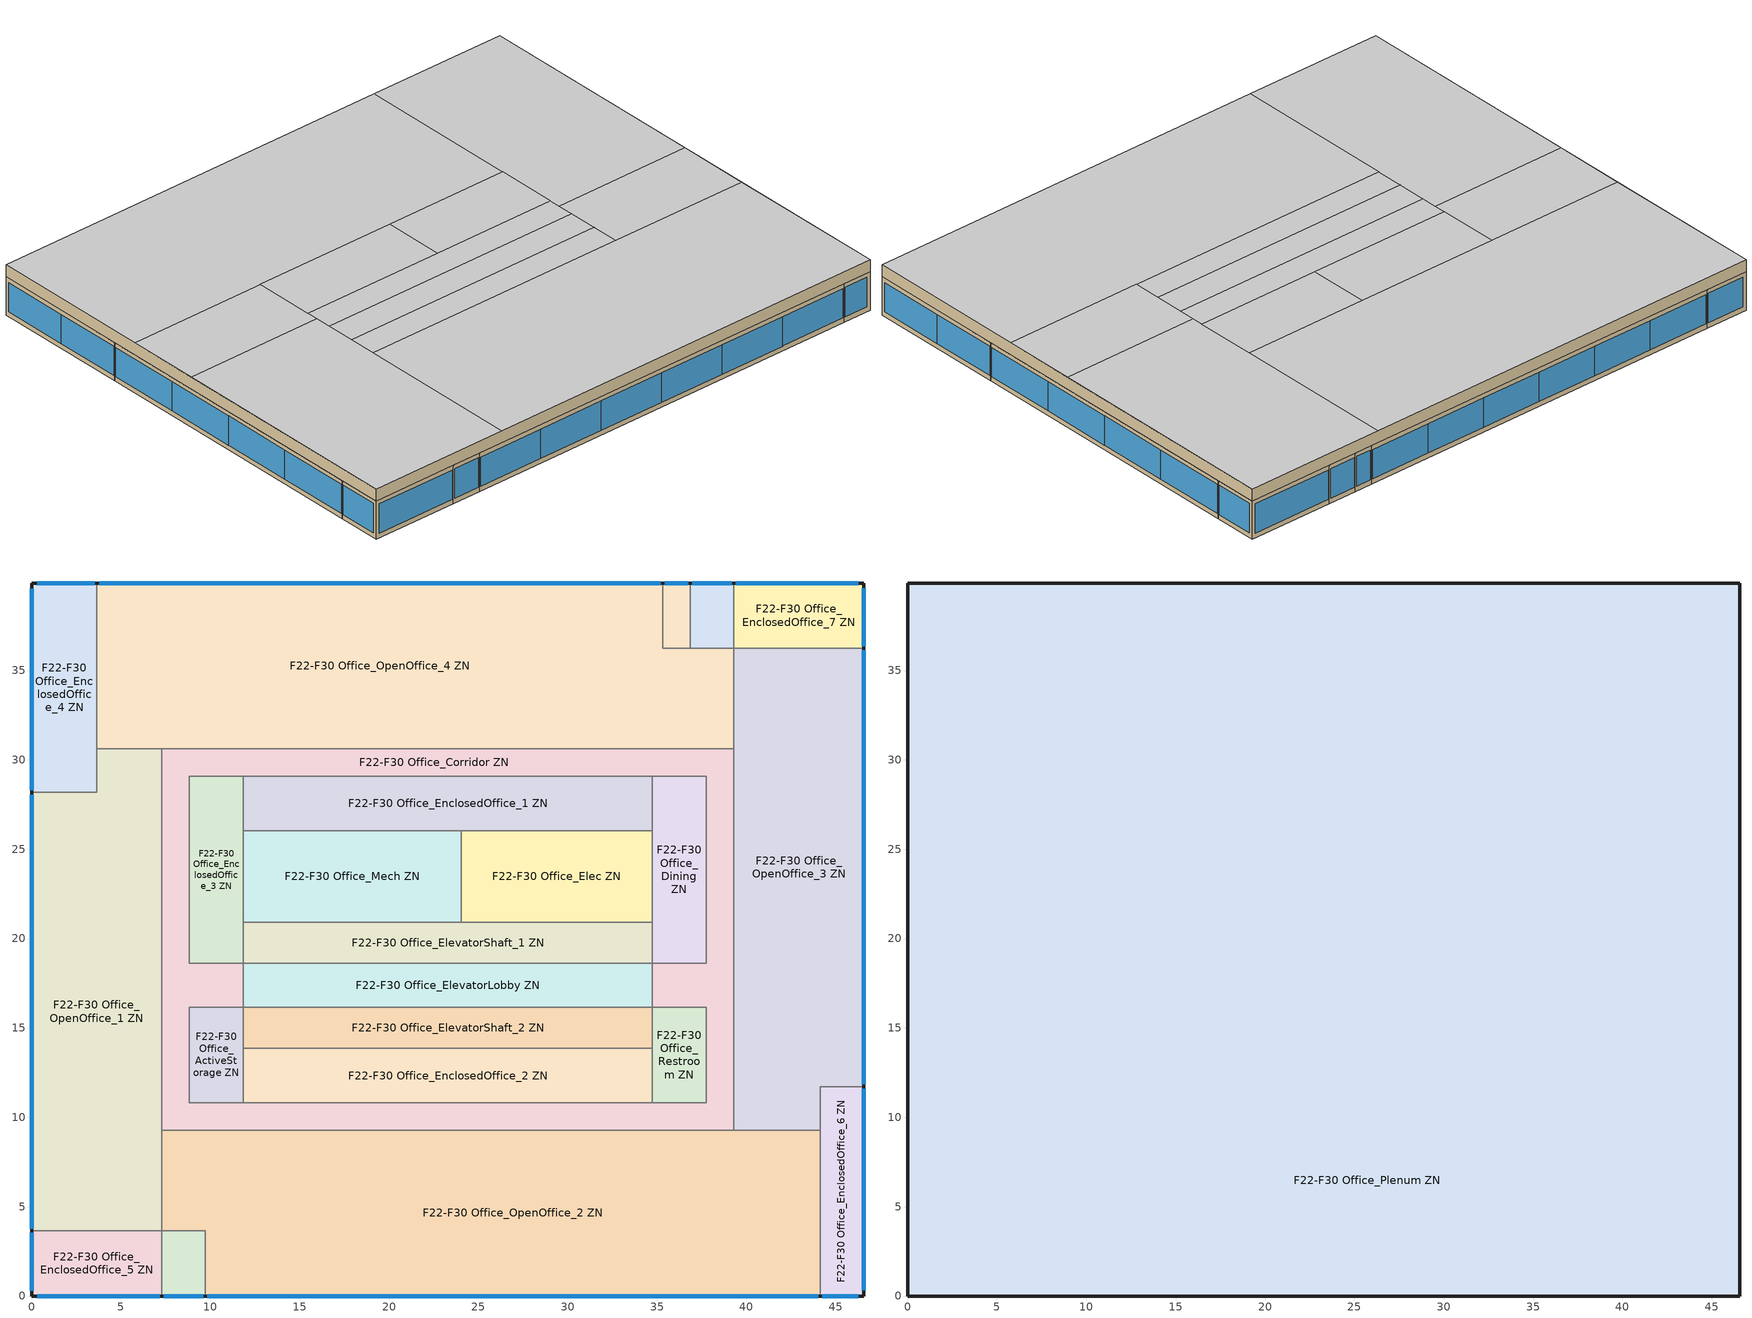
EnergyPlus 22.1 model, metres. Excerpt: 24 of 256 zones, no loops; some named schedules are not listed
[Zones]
F22-F30 Office_ActiveStorage ZN
 floor adiabatic (Adiabatic floor construction): 11.86,16.17 11.86,10.81 8.81,10.81 8.81,16.17 z107.17
 wall to F22-F30 Office_EnclosedOffice_2 ZN (Typical Interior Wall): 11.86,10.81 11.86,13.85 z107.17:110.37
 wall to F22-F30 Office_ElevatorShaft_2 ZN (Typical Interior Wall): 11.86,13.85 11.86,16.17 z107.17:110.37
 wall to F22-F30 Office_Corridor ZN (Typical Interior Wall): 11.86,16.17 8.81,16.17 8.81,10.81 11.86,10.81 z107.17:110.37
F22-F30 Office_Classroom ZN
 floor adiabatic (Adiabatic floor construction): 36.85,39.9 36.85,36.24 35.33,36.24 35.33,39.9 z107.17
 wall outside (Typical Insulated Steel Framed Exterior Wall R-20.41): 36.85,39.9 35.33,39.9 z107.17:110.37
 wall to F22-F30 Office_ConfRoom_2 ZN (Typical Interior Wall): 36.85,36.24 36.85,39.9 z107.17:110.37
 wall to F22-F30 Office_OpenOffice_4 ZN (Typical Interior Wall): 35.33,39.9 35.33,36.24 36.85,36.24 z107.17:110.37
 window (U 0.34 SHGC 0.38 Simple Glazing): 36.74,39.9 35.44,39.9 z107.57:110.07
F22-F30 Office_ConfRoom_1 ZN
 floor adiabatic (Adiabatic floor construction): 9.72,3.66 9.72,0 7.28,0 7.28,3.66 z107.17
 wall outside (Typical Insulated Steel Framed Exterior Wall R-20.41): 7.28,0 9.72,0 z107.17:110.37
 wall to F22-F30 Office_OpenOffice_2 ZN (Typical Interior Wall): 9.72,0 9.72,3.66 7.28,3.66 z107.17:110.37
 wall to F22-F30 Office_EnclosedOffice_5 ZN (Typical Interior Wall): 7.28,3.66 7.28,0 z107.17:110.37
 window (U 0.34 SHGC 0.38 Simple Glazing): 7.4,0 9.61,0 z107.57:110.04
F22-F30 Office_ConfRoom_2 ZN
 floor adiabatic (Adiabatic floor construction): 39.29,39.9 39.29,36.24 36.85,36.24 36.85,39.9 z107.17
 wall outside (Typical Insulated Steel Framed Exterior Wall R-20.41): 39.29,39.9 36.85,39.9 z107.17:110.37
 wall to F22-F30 Office_EnclosedOffice_7 ZN (Typical Interior Wall): 39.29,36.24 39.29,39.9 z107.17:110.37
 wall to F22-F30 Office_OpenOffice_4 ZN (Typical Interior Wall): 36.85,36.24 39.29,36.24 z107.17:110.37
 window (U 0.34 SHGC 0.38 Simple Glazing): 39.17,39.9 36.97,39.9 z107.57:110.04
F22-F30 Office_Corridor ZN
 floor adiabatic (Adiabatic floor construction): 8.81,29.09 8.81,19.95 7.28,19.95 7.28,29.09 z107.17; 37.76,18.61 37.76,16.17 34.72,16.17 34.72,18.61 z107.17; 39.29,30.62 39.29,19.95 37.76,19.95 37.76,30.62 z107.17; 11.86,18.61 11.86,16.17 8.81,16.17 8.81,18.61 z107.17; 39.29,10.81 39.29,9.28 8.81,9.28 8.81,10.81 z107.17; 39.29,19.95 39.29,10.81 37.76,10.81 37.76,19.95 z107.17; 37.76,30.62 37.76,29.09 7.28,29.09 7.28,30.62 z107.17; 8.81,19.95 8.81,9.28 7.28,9.28 7.28,19.95 z107.17
 wall to F22-F30 Office_Restroom ZN (Typical Interior Wall): 34.72,16.17 37.76,16.17 37.76,10.81 34.72,10.81 z107.17:110.37
 wall to F22-F30 Office_EnclosedOffice_2 ZN (Typical Interior Wall): 34.72,10.81 11.86,10.81 z107.17:110.37
 wall to F22-F30 Office_ElevatorLobby ZN (Typical Interior Wall): 11.86,16.17 11.86,18.61 / 34.72,18.61 34.72,16.17 z107.17:110.37
 wall to F22-F30 Office_EnclosedOffice_3 ZN (Typical Interior Wall): 11.86,18.61 8.81,18.61 8.81,29.09 11.86,29.09 z107.17:110.37
 wall to F22-F30 Office_Dining ZN (Typical Interior Wall): 34.72,29.09 37.76,29.09 37.76,18.61 34.72,18.61 z107.17:110.37
 wall to F22-F30 Office_EnclosedOffice_1 ZN (Typical Interior Wall): 11.86,29.09 34.72,29.09 z107.17:110.37
 wall to F22-F30 Office_OpenOffice_3 ZN (Typical Interior Wall): 39.29,9.28 39.29,30.62 z107.17:110.37
 wall to F22-F30 Office_OpenOffice_4 ZN (Typical Interior Wall): 39.29,30.62 7.28,30.62 z107.17:110.37
 wall to F22-F30 Office_OpenOffice_1 ZN (Typical Interior Wall): 7.28,30.62 7.28,9.28 z107.17:110.37
 wall to F22-F30 Office_OpenOffice_2 ZN (Typical Interior Wall): 7.28,9.28 39.29,9.28 z107.17:110.37
F22-F30 Office_Dining ZN
 floor adiabatic (Adiabatic floor construction): 37.76,29.09 37.76,18.61 34.72,18.61 34.72,29.09 z107.17
 wall to F22-F30 Office_EnclosedOffice_1 ZN (Typical Interior Wall): 34.72,29.09 34.72,26.05 z107.17:110.37
 wall to F22-F30 Office_Elec ZN (Typical Interior Wall): 34.72,26.05 34.72,20.92 z107.17:110.37
 wall to F22-F30 Office_ElevatorShaft_1 ZN (Typical Interior Wall): 34.72,20.92 34.72,18.61 z107.17:110.37
F22-F30 Office_Elec ZN
 floor adiabatic (Adiabatic floor construction): 34.72,26.05 34.72,20.92 24.05,20.92 24.05,26.05 z107.17
 wall to F22-F30 Office_EnclosedOffice_1 ZN (Typical Interior Wall): 34.72,26.05 24.05,26.05 z107.17:110.37
 wall to F22-F30 Office_Mech ZN (Typical Interior Wall): 24.05,26.05 24.05,20.92 z107.17:110.37
 wall to F22-F30 Office_ElevatorShaft_1 ZN (Typical Interior Wall): 24.05,20.92 34.72,20.92 z107.17:110.37
F22-F30 Office_ElevatorLobby ZN
 floor adiabatic (Adiabatic floor construction): 34.72,18.61 34.72,16.17 11.86,16.17 11.86,18.61 z107.17
 wall to F22-F30 Office_ElevatorShaft_1 ZN (Typical Interior Wall): 34.72,18.61 11.86,18.61 z107.17:110.37
 wall to F22-F30 Office_ElevatorShaft_2 ZN (Typical Interior Wall): 11.86,16.17 34.72,16.17 z107.17:110.37
F22-F30 Office_ElevatorShaft_1 ZN
 floor adiabatic (Adiabatic floor construction): 34.72,20.92 34.72,18.61 11.86,18.61 11.86,20.92 z107.17
 wall to F22-F30 Office_Mech ZN (Typical Interior Wall): 24.05,20.92 11.86,20.92 z107.17:110.37
 wall to F22-F30 Office_EnclosedOffice_3 ZN (Typical Interior Wall): 11.86,20.92 11.86,18.61 z107.17:110.37
F22-F30 Office_ElevatorShaft_2 ZN
 floor adiabatic (Adiabatic floor construction): 34.72,16.17 34.72,13.85 11.86,13.85 11.86,16.17 z107.17
 wall to F22-F30 Office_Restroom ZN (Typical Interior Wall): 34.72,13.85 34.72,16.17 z107.17:110.37
 wall to F22-F30 Office_EnclosedOffice_2 ZN (Typical Interior Wall): 11.86,13.85 34.72,13.85 z107.17:110.37
F22-F30 Office_EnclosedOffice_1 ZN
 floor adiabatic (Adiabatic floor construction): 34.72,29.09 34.72,26.05 11.86,26.05 11.86,29.09 z107.17
 wall to F22-F30 Office_EnclosedOffice_3 ZN (Typical Interior Wall): 11.86,29.09 11.86,26.05 z107.17:110.37
 wall to F22-F30 Office_Mech ZN (Typical Interior Wall): 11.86,26.05 24.05,26.05 z107.17:110.37
F22-F30 Office_EnclosedOffice_2 ZN
 floor adiabatic (Adiabatic floor construction): 34.72,13.85 34.72,10.81 11.86,10.81 11.86,13.85 z107.17
 wall to F22-F30 Office_Restroom ZN (Typical Interior Wall): 34.72,10.81 34.72,13.85 z107.17:110.37
F22-F30 Office_EnclosedOffice_3 ZN
 floor adiabatic (Adiabatic floor construction): 11.86,29.09 11.86,18.61 8.81,18.61 8.81,29.09 z107.17
 wall to F22-F30 Office_Mech ZN (Typical Interior Wall): 11.86,20.92 11.86,26.05 z107.17:110.37
F22-F30 Office_EnclosedOffice_4 ZN
 floor adiabatic (Adiabatic floor construction): 3.66,39.9 3.66,28.18 0,28.18 0,39.9 z107.17
 wall outside (Typical Insulated Steel Framed Exterior Wall R-20.41): 3.66,39.9 0,39.9 0,28.18 z107.17:110.37
 wall to F22-F30 Office_OpenOffice_1 ZN (Typical Interior Wall): 0,28.18 3.66,28.18 3.66,30.62 z107.17:110.37
 wall to F22-F30 Office_OpenOffice_4 ZN (Typical Interior Wall): 3.66,30.62 3.66,39.9 z107.17:110.37
 window (U 0.34 SHGC 0.38 Simple Glazing): 3.54,39.9 0.31,39.9 z107.57:110.03
 window (Office_EnclosedOffice_4_Wall_5_0_0_0_0_1_Win 3 Wind Cons U-0.34 SHGC 0.33): 0,33.94 0,28.3 z107.57:110.02
 window (Office_EnclosedOffice_4_Wall_5_0_0_1_0_0_Win 3 Wind Cons U-0.34 SHGC 0.33): 0,39.59 0,33.94 z107.57:110.02
F22-F30 Office_EnclosedOffice_5 ZN
 floor adiabatic (Adiabatic floor construction): 7.28,3.66 7.28,0 0,0 0,3.66 z107.17
 wall outside (Typical Insulated Steel Framed Exterior Wall R-20.41): 0,3.66 0,0 7.28,0 z107.17:110.37
 wall to F22-F30 Office_OpenOffice_1 ZN (Typical Interior Wall): 7.28,3.66 0,3.66 z107.17:110.37
 window (Office_EnclosedOffice_5_Wall_4_0_0_0_0_0_Win 3 Wind Cons U-0.34 SHGC 0.33): 0,3.54 0,0.31 z107.57:110.03
 window (U 0.34 SHGC 0.38 Simple Glazing): 0.31,0 7.17,0 z107.57:110.02
F22-F30 Office_EnclosedOffice_6 ZN
 floor adiabatic (Adiabatic floor construction): 46.57,11.72 46.57,0 44.13,0 44.13,11.72 z107.17
 wall outside (Typical Insulated Steel Framed Exterior Wall R-20.41): 44.13,0 46.57,0 46.57,11.72 z107.17:110.37
 wall to F22-F30 Office_OpenOffice_3 ZN (Typical Interior Wall): 46.57,11.72 44.13,11.72 44.13,9.28 z107.17:110.37
 wall to F22-F30 Office_OpenOffice_2 ZN (Typical Interior Wall): 44.13,9.28 44.13,0 z107.17:110.37
 window (Office_EnclosedOffice_6_Wall_2_0_0_0_0_1_Win 3 Wind Cons U-0.34 SHGC 0.33): 46.57,5.96 46.57,11.6 z107.57:110.02
 window (Office_EnclosedOffice_6_Wall_2_0_0_1_0_0_Win 3 Wind Cons U-0.34 SHGC 0.33): 46.57,0.31 46.57,5.95 z107.57:110.02
 window (U 0.34 SHGC 0.38 Simple Glazing): 44.25,0 46.27,0 z107.57:110.05
F22-F30 Office_EnclosedOffice_7 ZN
 floor adiabatic (Adiabatic floor construction): 46.57,39.9 46.57,36.24 39.29,36.24 39.29,39.9 z107.17
 wall outside (Typical Insulated Steel Framed Exterior Wall R-20.41): 46.57,36.24 46.57,39.9 39.29,39.9 z107.17:110.37
 wall to F22-F30 Office_OpenOffice_3 ZN (Typical Interior Wall): 39.29,36.24 46.57,36.24 z107.17:110.37
 window (Office_EnclosedOffice_7_Wall_2_0_0_0_0_0_Win 3 Wind Cons U-0.34 SHGC 0.33): 46.57,36.36 46.57,39.59 z107.57:110.03
 window (U 0.34 SHGC 0.38 Simple Glazing): 46.27,39.9 39.4,39.9 z107.57:110.02
F22-F30 Office_Mech ZN
 floor adiabatic (Adiabatic floor construction): 24.05,26.05 24.05,20.92 11.86,20.92 11.86,26.05 z107.17
F22-F30 Office_OpenOffice_1 ZN
 floor adiabatic (Adiabatic floor construction): 7.28,30.62 7.28,28.18 3.66,28.18 3.66,30.62 z107.17; 7.28,28.18 7.28,3.66 0,3.66 0,28.18 z107.17
 wall outside (Typical Insulated Steel Framed Exterior Wall R-20.41): 0,28.18 0,3.66 z107.17:110.37
 wall to F22-F30 Office_OpenOffice_4 ZN (Typical Interior Wall): 7.28,30.62 3.66,30.62 z107.17:110.37
 wall to F22-F30 Office_OpenOffice_2 ZN (Typical Interior Wall): 7.28,3.66 7.28,9.28 z107.17:110.37
 window (Office_OpenOffice_1_Wall_6_0_0_0_0_3_Win 3 Wind Cons U-0.34 SHGC 0.33): 0,9.84 0,3.77 z107.57:110.01
 window (Office_OpenOffice_1_Wall_6_0_0_1_0_2_Win 3 Wind Cons U-0.34 SHGC 0.33): 0,15.92 0,9.85 z107.57:110.01
 window (Office_OpenOffice_1_Wall_6_0_0_2_0_1_Win 3 Wind Cons U-0.34 SHGC 0.33): 0,21.99 0,15.92 z107.57:110.01
 window (Office_OpenOffice_1_Wall_6_0_0_3_0_0_Win 3 Wind Cons U-0.34 SHGC 0.33): 0,28.06 0,21.99 z107.57:110.01
F22-F30 Office_OpenOffice_2 ZN
 floor adiabatic (Adiabatic floor construction): 44.13,9.28 44.13,0 9.72,0 9.72,9.28 z107.17; 9.72,9.28 9.72,3.66 7.28,3.66 7.28,9.28 z107.17
 wall outside (Typical Insulated Steel Framed Exterior Wall R-20.41): 9.72,0 44.13,0 z107.17:110.37
 wall to F22-F30 Office_OpenOffice_3 ZN (Typical Interior Wall): 44.13,9.28 39.29,9.28 z107.17:110.37
 window (U 0.34 SHGC 0.38 Simple Glazing): 38.33,0 44.02,0 / 32.63,0 38.32,0 / 15.54,0 21.23,0 / 21.23,0 26.93,0 / 26.93,0 32.62,0 / 9.84,0 15.53,0 z107.57:110.01
F22-F30 Office_OpenOffice_3 ZN
 floor adiabatic (Adiabatic floor construction): 46.57,36.24 46.57,11.72 39.29,11.72 39.29,36.24 z107.17; 44.13,11.72 44.13,9.28 39.29,9.28 39.29,11.72 z107.17
 wall outside (Typical Insulated Steel Framed Exterior Wall R-20.41): 46.57,11.72 46.57,36.24 z107.17:110.37
 wall to F22-F30 Office_OpenOffice_4 ZN (Typical Interior Wall): 39.29,36.24 39.29,30.62 z107.17:110.37
 window (Office_OpenOffice_3_Wall_2_0_0_0_0_3_Win 3 Wind Cons U-0.34 SHGC 0.33): 46.57,30.05 46.57,36.12 z107.57:110.01
 window (Office_OpenOffice_3_Wall_2_0_0_1_0_2_Win 3 Wind Cons U-0.34 SHGC 0.33): 46.57,23.98 46.57,30.05 z107.57:110.01
 window (Office_OpenOffice_3_Wall_2_0_0_2_0_1_Win 3 Wind Cons U-0.34 SHGC 0.33): 46.57,17.91 46.57,23.98 z107.57:110.01
 window (Office_OpenOffice_3_Wall_2_0_0_3_0_0_Win 3 Wind Cons U-0.34 SHGC 0.33): 46.57,11.84 46.57,17.91 z107.57:110.01
F22-F30 Office_OpenOffice_4 ZN
 floor adiabatic (Adiabatic floor construction): 35.33,39.9 35.33,30.62 3.66,30.62 3.66,39.9 z107.17; 39.29,36.24 39.29,30.62 35.33,30.62 35.33,36.24 z107.17
 wall outside (Typical Insulated Steel Framed Exterior Wall R-20.41): 35.33,39.9 3.66,39.9 z107.17:110.37
 window (U 0.34 SHGC 0.38 Simple Glazing): 35.21,39.9 29.97,39.9 / 29.97,39.9 24.73,39.9 / 24.73,39.9 19.49,39.9 / 19.49,39.9 14.25,39.9 / 14.25,39.9 9.01,39.9 / 9.01,39.9 3.77,39.9 z107.57:110.01
F22-F30 Office_Restroom ZN
 floor adiabatic (Adiabatic floor construction): 37.76,16.17 37.76,10.81 34.72,10.81 34.72,16.17 z107.17
F22-F30 Office_Plenum ZN
 floor to F22-F30 Office_Classroom ZN (Typical Interior Floor): 36.85,39.9 36.85,36.24 35.33,36.24 35.33,39.9 z110.37
 floor to F22-F30 Office_Dining ZN (Typical Interior Floor): 37.76,29.09 37.76,18.61 34.72,18.61 34.72,29.09 z110.37
 floor to F22-F30 Office_Corridor ZN (Typical Interior Floor): 11.86,18.61 11.86,16.17 8.81,16.17 8.81,18.61 z110.37; 39.29,29.09 39.29,19.95 37.76,19.95 37.76,29.09 z110.37; 39.29,30.62 39.29,29.09 8.81,29.09 8.81,30.62 z110.37; 8.81,19.95 8.81,10.81 7.28,10.81 7.28,19.95 z110.37; 8.81,30.62 8.81,19.95 7.28,19.95 7.28,30.62 z110.37; 37.76,10.81 37.76,9.28 7.28,9.28 7.28,10.81 z110.37; 37.76,18.61 37.76,16.17 34.72,16.17 34.72,18.61 z110.37; 39.29,19.95 39.29,9.28 37.76,9.28 37.76,19.95 z110.37
 floor to F22-F30 Office_OpenOffice_3 ZN (Typical Interior Floor): 46.57,36.24 46.57,11.72 44.13,11.72 44.13,36.24 z110.37; 44.13,36.24 44.13,9.28 39.29,9.28 39.29,36.24 z110.37
 floor to F22-F30 Office_EnclosedOffice_5 ZN (Typical Interior Floor): 7.28,3.66 7.28,0 0,0 0,3.66 z110.37
 floor to F22-F30 Office_EnclosedOffice_4 ZN (Typical Interior Floor): 3.66,39.9 3.66,28.18 0,28.18 0,39.9 z110.37
 floor to F22-F30 Office_Mech ZN (Typical Interior Floor): 24.05,26.05 24.05,20.92 11.86,20.92 11.86,26.05 z110.37
 floor to F22-F30 Office_Elec ZN (Typical Interior Floor): 34.72,26.05 34.72,20.92 24.05,20.92 24.05,26.05 z110.37
 floor to F22-F30 Office_ActiveStorage ZN (Typical Interior Floor): 11.86,16.17 11.86,10.81 8.81,10.81 8.81,16.17 z110.37
 floor to F22-F30 Office_EnclosedOffice_2 ZN (Typical Interior Floor): 34.72,13.85 34.72,10.81 11.86,10.81 11.86,13.85 z110.37
 floor to F22-F30 Office_Restroom ZN (Typical Interior Floor): 37.76,16.17 37.76,10.81 34.72,10.81 34.72,16.17 z110.37
 floor to F22-F30 Office_ConfRoom_2 ZN (Typical Interior Floor): 39.29,39.9 39.29,36.24 36.85,36.24 36.85,39.9 z110.37
 floor to F22-F30 Office_EnclosedOffice_1 ZN (Typical Interior Floor): 34.72,29.09 34.72,26.05 11.86,26.05 11.86,29.09 z110.37
 floor to F22-F30 Office_ElevatorLobby ZN (Typical Interior Floor): 34.72,18.61 34.72,16.17 11.86,16.17 11.86,18.61 z110.37
 floor to F22-F30 Office_ElevatorShaft_2 ZN (Typical Interior Floor): 34.72,16.17 34.72,13.85 11.86,13.85 11.86,16.17 z110.37
 floor to F22-F30 Office_EnclosedOffice_7 ZN (Typical Interior Floor): 46.57,39.9 46.57,36.24 39.29,36.24 39.29,39.9 z110.37
 floor to F22-F30 Office_OpenOffice_4 ZN (Typical Interior Floor): 35.33,39.9 35.33,36.24 3.66,36.24 3.66,39.9 z110.37; 39.29,36.24 39.29,30.62 3.66,30.62 3.66,36.24 z110.37
 floor to F22-F30 Office_ConfRoom_1 ZN (Typical Interior Floor): 9.72,3.66 9.72,0 7.28,0 7.28,3.66 z110.37
 floor to F22-F30 Office_OpenOffice_2 ZN (Typical Interior Floor): 44.13,3.66 44.13,0 9.72,0 9.72,3.66 z110.37; 44.13,9.28 44.13,3.66 7.28,3.66 7.28,9.28 z110.37
 floor to F22-F30 Office_EnclosedOffice_6 ZN (Typical Interior Floor): 46.57,11.72 46.57,0 44.13,0 44.13,11.72 z110.37
 floor to F22-F30 Office_OpenOffice_1 ZN (Typical Interior Floor): 3.66,28.18 3.66,3.66 0,3.66 0,28.18 z110.37; 7.28,30.62 7.28,3.66 3.66,3.66 3.66,30.62 z110.37
 floor to F22-F30 Office_EnclosedOffice_3 ZN (Typical Interior Floor): 11.86,29.09 11.86,18.61 8.81,18.61 8.81,29.09 z110.37
 floor to F22-F30 Office_ElevatorShaft_1 ZN (Typical Interior Floor): 34.72,20.92 34.72,18.61 11.86,18.61 11.86,20.92 z110.37
 wall outside (Typical Insulated Steel Framed Exterior Wall R-20.41): 46.57,0 46.57,39.9 0,39.9 0,0 46.57,0 z110.37:111.37
 ceiling adiabatic (Adiabatic floor construction): 24.05,20.92 24.05,26.05 11.86,26.05 11.86,20.92 z111.37; 34.72,20.92 34.72,26.05 24.05,26.05 24.05,20.92 z111.37; 46.57,13.85 46.57,19.95 34.72,19.95 34.72,13.85 z111.37; 46.57,19.95 46.57,39.9 34.72,39.9 34.72,19.95 z111.37; 46.57,0 46.57,13.85 11.86,13.85 11.86,0 z111.37; 34.72,26.05 34.72,39.9 0,39.9 0,26.05 z111.37; 11.86,0 11.86,19.95 0,19.95 0,0 z111.37; 11.86,19.95 11.86,26.05 0,26.05 0,19.95 z111.37; 34.72,13.85 34.72,16.17 11.86,16.17 11.86,13.85 z111.37; 34.72,16.17 34.72,18.61 11.86,18.61 11.86,16.17 z111.37; 34.72,18.61 34.72,20.92 11.86,20.92 11.86,18.61 z111.37
[Building]
-SuperTallBuilding-ASHRAE 169-2013-6A created: 2026-04-17 12:02:49 -0400: North Axis {deg}=0; Terrain=Suburbs; Loads Convergence Tolerance Value {W}=0.04; Temperature Convergence Tolerance Value {deltaC}=0.4; Solar Distribution=FullExterior; Maximum Number of Warmup Days=25; Minimum Number of Warmup Days=6
[Site:Location]
Rochester International Arpt_MN_USA: Latitude {deg}=43.9; Longitude {deg}=-92.5; Time Zone {hr}=-6; Elevation {m}=398
[Site:GroundTemperature:Deep]
5.5, 1.7, -0.6, -1.3, 0.1, 3.2, 7.1, 10.9, 13.4, 14, 12.6, 9.5
[Site:GroundTemperature:FCfactorMethod]
January Ground Temperature {C}=7.4; February Ground Temperature {C}=-0; March Ground Temperature {C}=-7.6; April Ground Temperature {C}=-12.6; May Ground Temperature {C}=-7.7; June Ground Temperature {C}=0.3; July Ground Temperature {C}=7; August Ground Temperature {C}=14.2; September Ground Temperature {C}=19.2; October Ground Temperature {C}=20.9; November Ground Temperature {C}=20; December Ground Temperature {C}=15.4
[Site:GroundTemperature:Shallow]
-2.2, -7.4, -8.8, -7.6, -0.6, 7.3, 14.6, 20, 21.5, 19, 13, 5.4
[Site:WaterMainsTemperature]
Calculation Method=Correlation; Annual Average Outdoor Air Temperature {C}=6.375; Maximum Difference In Monthly Average Outdoor Air Temperatures {deltaC}=33.5
[SizingPeriod:DesignDay] Day of Month=21; Dry-Bulb Temperature Range Modifier Type=DefaultMultipliers; Humidity Condition Type=Wetbulb; Barometric Pressure {Pa}=96634; Rain Indicator=No; Snow Indicator=No; Daylight Saving Time Indicator=No; Begin Environment Reset Mode=FullResetAtBeginEnvironment
Name | Month | Day Type | Maximum Dry-Bulb Temperature {C} | Daily Dry-Bulb Temperature Range {deltaC} | Wetbulb or DewPoint at Maximum Dry-Bulb {C} | Wind Speed {m/s} | Wind Direction {deg} | Solar Model Indicator | ASHRAE Clear Sky Optical Depth for Beam Irradiance (taub) | ASHRAE Clear Sky Optical Depth for Diffuse Irradiance (taud) | Sky Clearness
Rochester International Arpt Ann Clg .4% Condns DB=>MWB | 7 | SummerDesignDay | 31.2 | 10.6 | 23.1 | 6.7 | 200 | ASHRAETau | 0.404 | 2.226
Rochester International Arpt Ann Clg .4% Condns WB=>MDB | 7 | SummerDesignDay | 29.2 | 10.6 | 24.9 | 6.7 | 200 | ASHRAETau | 0.404 | 2.226
Rochester International Arpt Ann Htg 99.6% Condns DB | 1 | WinterDesignDay | -26.2 | 0 | -26.2 | 5.7 | 310 | ASHRAEClearSky |  |  | 0
[Material] Thermal Absorptance=0.9; Solar Absorptance=0.7
Name | Roughness | Thickness {m} | Conductivity {W/m-K} | Density {kg/m3} | Specific Heat {J/kg-K} | Visible Absorptance
100mm Normalweight concrete floor | MediumSmooth | 0.1016 | 2.31 | 2322 | 832 | 0.7
25mm Stucco | Smooth | 0.0254 | 0.72 | 1856 | 840 | 0.7
5/8 in. Gypsum Board | MediumSmooth | 0.0159 | 0.16 | 800 | 1090 | 0.7
G01 13mm gypsum board | Smooth | 0.0127 | 0.16 | 800 | 1090 | 0.5
Std Wood 6inch | MediumSmooth | 0.15 | 0.12 | 540 | 1210 | 0.7
[Material:NoMass] Thermal Absorptance=0.9; Solar Absorptance=0.7
Name | Roughness | Thermal Resistance {m2-K/W} | Visible Absorptance
CP02 CARPET PAD | VeryRough | 0.21648 | 0.8
Nonres_Floor_Insulation | MediumSmooth | 2.88292 | 0.7
Typical Insulation R-18.23 | Smooth | 3.21036 | 0.7
[WindowMaterial:SimpleGlazingSystem] U-Factor {W/m2-K}=1.93061; Visible Transmittance=0.81
Name | Solar Heat Gain Coefficient
Office_EnclosedOffice_4_Wall_5_0_0_0_0_1_Win 3 Wind SG Mat U-0.34 SHGC 0.33; Office_EnclosedOffice_4_Wall_5_0_0_1_0_0_Win 3 Wind SG Mat U-0.34 SHGC 0.33; Office_EnclosedOffice_5_Wall_4_0_0_0_0_0_Win 3 Wind SG Mat U-0.34 SHGC 0.33; Office_EnclosedOffice_6_Wall_2_0_0_0_0_1_Win 3 Wind SG Mat U-0.34 SHGC 0.33; Office_EnclosedOffice_6_Wall_2_0_0_1_0_0_Win 3 Wind SG Mat U-0.34 SHGC 0.33; Office_EnclosedOffice_7_Wall_2_0_0_0_0_0_Win 3 Wind SG Mat U-0.34 SHGC 0.33; Office_OpenOffice_1_Wall_6_0_0_0_0_3_Win 3 Wind SG Mat U-0.34 SHGC 0.33; Office_OpenOffice_1_Wall_6_0_0_1_0_2_Win 3 Wind SG Mat U-0.34 SHGC 0.33; Office_OpenOffice_1_Wall_6_0_0_2_0_1_Win 3 Wind SG Mat U-0.34 SHGC 0.33; Office_OpenOffice_1_Wall_6_0_0_3_0_0_Win 3 Wind SG Mat U-0.34 SHGC 0.33; Office_OpenOffice_3_Wall_2_0_0_0_0_3_Win 3 Wind SG Mat U-0.34 SHGC 0.33; Office_OpenOffice_3_Wall_2_0_0_1_0_2_Win 3 Wind SG Mat U-0.34 SHGC 0.33; Office_OpenOffice_3_Wall_2_0_0_2_0_1_Win 3 Wind SG Mat U-0.34 SHGC 0.33; Office_OpenOffice_3_Wall_2_0_0_3_0_0_Win 3 Wind SG Mat U-0.34 SHGC 0.33 | 0.33
U 0.34 SHGC 0.38 Simple Glazing | 0.38
[Construction]
Adiabatic floor construction: CP02 CARPET PAD, 100mm Normalweight concrete floor, Nonres_Floor_Insulation
InteriorFurnishings: Std Wood 6inch
Office_EnclosedOffice_4_Wall_5_0_0_0_0_1_Win 3 Wind Cons U-0.34 SHGC 0.33: Office_EnclosedOffice_4_Wall_5_0_0_0_0_1_Win 3 Wind SG Mat U-0.34 SHGC 0.33
Office_EnclosedOffice_4_Wall_5_0_0_1_0_0_Win 3 Wind Cons U-0.34 SHGC 0.33: Office_EnclosedOffice_4_Wall_5_0_0_1_0_0_Win 3 Wind SG Mat U-0.34 SHGC 0.33
Office_EnclosedOffice_5_Wall_4_0_0_0_0_0_Win 3 Wind Cons U-0.34 SHGC 0.33: Office_EnclosedOffice_5_Wall_4_0_0_0_0_0_Win 3 Wind SG Mat U-0.34 SHGC 0.33
Office_EnclosedOffice_6_Wall_2_0_0_0_0_1_Win 3 Wind Cons U-0.34 SHGC 0.33: Office_EnclosedOffice_6_Wall_2_0_0_0_0_1_Win 3 Wind SG Mat U-0.34 SHGC 0.33
Office_EnclosedOffice_6_Wall_2_0_0_1_0_0_Win 3 Wind Cons U-0.34 SHGC 0.33: Office_EnclosedOffice_6_Wall_2_0_0_1_0_0_Win 3 Wind SG Mat U-0.34 SHGC 0.33
Office_EnclosedOffice_7_Wall_2_0_0_0_0_0_Win 3 Wind Cons U-0.34 SHGC 0.33: Office_EnclosedOffice_7_Wall_2_0_0_0_0_0_Win 3 Wind SG Mat U-0.34 SHGC 0.33
Office_OpenOffice_1_Wall_6_0_0_0_0_3_Win 3 Wind Cons U-0.34 SHGC 0.33: Office_OpenOffice_1_Wall_6_0_0_0_0_3_Win 3 Wind SG Mat U-0.34 SHGC 0.33
Office_OpenOffice_1_Wall_6_0_0_1_0_2_Win 3 Wind Cons U-0.34 SHGC 0.33: Office_OpenOffice_1_Wall_6_0_0_1_0_2_Win 3 Wind SG Mat U-0.34 SHGC 0.33
Office_OpenOffice_1_Wall_6_0_0_2_0_1_Win 3 Wind Cons U-0.34 SHGC 0.33: Office_OpenOffice_1_Wall_6_0_0_2_0_1_Win 3 Wind SG Mat U-0.34 SHGC 0.33
Office_OpenOffice_1_Wall_6_0_0_3_0_0_Win 3 Wind Cons U-0.34 SHGC 0.33: Office_OpenOffice_1_Wall_6_0_0_3_0_0_Win 3 Wind SG Mat U-0.34 SHGC 0.33
Office_OpenOffice_3_Wall_2_0_0_0_0_3_Win 3 Wind Cons U-0.34 SHGC 0.33: Office_OpenOffice_3_Wall_2_0_0_0_0_3_Win 3 Wind SG Mat U-0.34 SHGC 0.33
Office_OpenOffice_3_Wall_2_0_0_1_0_2_Win 3 Wind Cons U-0.34 SHGC 0.33: Office_OpenOffice_3_Wall_2_0_0_1_0_2_Win 3 Wind SG Mat U-0.34 SHGC 0.33
Office_OpenOffice_3_Wall_2_0_0_2_0_1_Win 3 Wind Cons U-0.34 SHGC 0.33: Office_OpenOffice_3_Wall_2_0_0_2_0_1_Win 3 Wind SG Mat U-0.34 SHGC 0.33
Office_OpenOffice_3_Wall_2_0_0_3_0_0_Win 3 Wind Cons U-0.34 SHGC 0.33: Office_OpenOffice_3_Wall_2_0_0_3_0_0_Win 3 Wind SG Mat U-0.34 SHGC 0.33
Typical Insulated Steel Framed Exterior Wall R-20.41: 25mm Stucco, 5/8 in. Gypsum Board, Typical Insulation R-18.23, 5/8 in. Gypsum Board
Typical Interior Floor: 100mm Normalweight concrete floor, CP02 CARPET PAD
Typical Interior Wall: G01 13mm gypsum board, G01 13mm gypsum board
U 0.34 SHGC 0.38 Simple Glazing: U 0.34 SHGC 0.38 Simple Glazing
[Zone] Multiplier=9
Name | Part of Total Floor Area
F22-F30 Office_ActiveStorage ZN; F22-F30 Office_Classroom ZN; F22-F30 Office_ConfRoom_1 ZN; F22-F30 Office_ConfRoom_2 ZN; F22-F30 Office_Corridor ZN; F22-F30 Office_Dining ZN; F22-F30 Office_Elec ZN; F22-F30 Office_ElevatorLobby ZN; F22-F30 Office_ElevatorShaft_1 ZN; F22-F30 Office_ElevatorShaft_2 ZN; F22-F30 Office_EnclosedOffice_1 ZN; F22-F30 Office_EnclosedOffice_2 ZN; F22-F30 Office_EnclosedOffice_3 ZN; F22-F30 Office_EnclosedOffice_4 ZN; F22-F30 Office_EnclosedOffice_5 ZN; F22-F30 Office_EnclosedOffice_6 ZN; F22-F30 Office_EnclosedOffice_7 ZN; F22-F30 Office_Mech ZN; F22-F30 Office_OpenOffice_1 ZN; F22-F30 Office_OpenOffice_2 ZN; F22-F30 Office_OpenOffice_3 ZN; F22-F30 Office_OpenOffice_4 ZN; F22-F30 Office_Restroom ZN | Yes
F22-F30 Office_Plenum ZN | No
[Space]
Name | Zone | Space Type
F22-F30 Office_ActiveStorage | F22-F30 Office_ActiveStorage ZN | Storage
F22-F30 Office_Classroom | F22-F30 Office_Classroom ZN | Classroom
F22-F30 Office_ConfRoom_1 | F22-F30 Office_ConfRoom_1 ZN | Conference
F22-F30 Office_ConfRoom_2 | F22-F30 Office_ConfRoom_2 ZN | Conference
F22-F30 Office_Corridor | F22-F30 Office_Corridor ZN | Corridor
F22-F30 Office_Dining | F22-F30 Office_Dining ZN | Dining
F22-F30 Office_Elec | F22-F30 Office_Elec ZN | Elec/MechRoom
F22-F30 Office_ElevatorLobby | F22-F30 Office_ElevatorLobby ZN | Elevator Lobby
F22-F30 Office_ElevatorShaft_1 | F22-F30 Office_ElevatorShaft_1 ZN | Elevator Shaft
F22-F30 Office_ElevatorShaft_2 | F22-F30 Office_ElevatorShaft_2 ZN | Elevator Shaft
F22-F30 Office_EnclosedOffice_1 | F22-F30 Office_EnclosedOffice_1 ZN | ClosedOffice
F22-F30 Office_EnclosedOffice_2 | F22-F30 Office_EnclosedOffice_2 ZN | ClosedOffice
F22-F30 Office_EnclosedOffice_3 | F22-F30 Office_EnclosedOffice_3 ZN | ClosedOffice
F22-F30 Office_EnclosedOffice_4 | F22-F30 Office_EnclosedOffice_4 ZN | ClosedOffice
F22-F30 Office_EnclosedOffice_5 | F22-F30 Office_EnclosedOffice_5 ZN | ClosedOffice
F22-F30 Office_EnclosedOffice_6 | F22-F30 Office_EnclosedOffice_6 ZN | ClosedOffice
F22-F30 Office_EnclosedOffice_7 | F22-F30 Office_EnclosedOffice_7 ZN | ClosedOffice
F22-F30 Office_Mech | F22-F30 Office_Mech ZN | Elec/MechRoom
F22-F30 Office_OpenOffice_1 | F22-F30 Office_OpenOffice_1 ZN | OpenOffice
F22-F30 Office_OpenOffice_2 | F22-F30 Office_OpenOffice_2 ZN | OpenOffice
F22-F30 Office_OpenOffice_3 | F22-F30 Office_OpenOffice_3 ZN | OpenOffice
F22-F30 Office_OpenOffice_4 | F22-F30 Office_OpenOffice_4 ZN | OpenOffice
F22-F30 Office_Plenum | F22-F30 Office_Plenum ZN | Plenum Space Type
F22-F30 Office_Restroom | F22-F30 Office_Restroom ZN | Restroom
[SpaceList]
Corridor: F4-F12 Office_Corridor, F13-F21 Office_Corridor, Basement_Corridor, F31-F37 Office_Corridor, F22-F30 Office_Corridor
Elec/MechRoom: F38 Resi_bot_Elec, F1 Retail_F1_Mech, Basement_Mech, F72 Hotel_top_Mech, F55 Hotel_bot_Elec, F72 Hotel_top_Elec, F55 Hotel_bot_Mech, F4-F12 Office_Mech, F4-F12 Office_Elec, F13-F21 Office_Elec, F22-F30 Office_Elec, F2-F3 Retail_F2_Elec, F31-F37 Office_Mech, Basement_Elec, F38 Skylobby_Mech, F38 Skylobby_Elec, F2-F3 Retail_F2_Mech, F31-F37 Office_Elec, F39-F46 Resi_mid_Elec, F38 Resi_bot_Mech, F13-F21 Office_Mech, F1 Retail_F1_Elec, F39-F46 Resi_mid_Mech, F22-F30 Office_Mech, F47-F54 Resi_mid_Mech, F56-F63 Hotel_mid_Elec, F64-F70 Hotel_mid_Mech, F64-F70 Hotel_mid_Elec, F47-F54 Resi_mid_Elec, F56-F63 Hotel_mid_Mech
Elevator Lobby: F22-F30 Office_ElevatorLobby, Basement_ElevatorLobby, F38 Resi_bot_ElevatorLobby, F2-F3 Retail_F2_ElevatorLobby, F64-F70 Hotel_mid_ElevatorLobby, F38 Skylobby_ElevatorLobby, F13-F21 Office_ElevatorLobby, F55 Hotel_bot_ElevatorLobby, F39-F46 Resi_mid_ElevatorLobby, F72 Hotel_top_ElevatorLobby, F1 Retail_F1_ElevatorLobby, F4-F12 Office_ElevatorLobby, F56-F63 Hotel_mid_ElevatorLobby, F47-F54 Resi_mid_ElevatorLobby, F31-F37 Office_ElevatorLobby
Elevator Shaft: F72 Hotel_top_ElevatorShaft_1, F55 Hotel_bot_ElevatorShaft_2, F38 Resi_bot_ElevatorShaft_1, F1 Retail_F1_ElevatorShaft_1, F72 Hotel_top_ElevatorShaft_2, F1 Retail_F1_ElevatorShaft_2, Basement_ElevatorShaft_1, F13-F21 Office_ElevatorShaft_1, F4-F12 Office_ElevatorShaft_2, F38 Resi_bot_ElevatorShaft_2, F2-F3 Retail_F2_ElevatorShaft_2, F4-F12 Office_ElevatorShaft_1, F39-F46 Resi_mid_ElevatorShaft_1, F47-F54 Resi_mid_ElevatorShaft_2, F38 Skylobby_ElevatorShaft_1, F22-F30 Office_ElevatorShaft_2, F22-F30 Office_ElevatorShaft_1, F31-F37 Office_ElevatorShaft_1, F13-F21 Office_ElevatorShaft_2, F31-F37 Office_ElevatorShaft_2, F56-F63 Hotel_mid_ElevatorShaft_2, Basement_ElevatorShaft_2, F39-F46 Resi_mid_ElevatorShaft_2, F2-F3 Retail_F2_ElevatorShaft_1, F38 Skylobby_ElevatorShaft_2, F55 Hotel_bot_ElevatorShaft_1, F47-F54 Resi_mid_ElevatorShaft_1, F64-F70 Hotel_mid_ElevatorShaft_1, F56-F63 Hotel_mid_ElevatorShaft_1, F64-F70 Hotel_mid_ElevatorShaft_2
OpenOffice: F22-F30 Office_OpenOffice_4, F13-F21 Office_OpenOffice_4, F22-F30 Office_OpenOffice_3, F4-F12 Office_OpenOffice_2, F31-F37 Office_OpenOffice_4, F13-F21 Office_OpenOffice_2, F4-F12 Office_OpenOffice_1, F31-F37 Office_OpenOffice_3, F22-F30 Office_OpenOffice_1, F31-F37 Office_OpenOffice_1, F13-F21 Office_OpenOffice_1, F31-F37 Office_OpenOffice_2, F4-F12 Office_OpenOffice_3, F4-F12 Office_OpenOffice_4, F22-F30 Office_OpenOffice_2, Basement_OpenOffice, F13-F21 Office_OpenOffice_3
Plenum Space Type: F1 Retail_F1_Plenum, F72 Hotel_top_Plenum, F4-F12 Office_Plenum, F2-F3 Retail_F2_Plenum, F13-F21 Office_Plenum, F22-F30 Office_Plenum, F31-F37 Office_Plenum, F38 Skylobby_Plenum
Storage: F4-F12 Office_ActiveStorage, F22-F30 Office_ActiveStorage, F31-F37 Office_ActiveStorage, F13-F21 Office_ActiveStorage
Classroom: F4-F12 Office_Classroom, F31-F37 Office_Classroom, F22-F30 Office_Classroom, F13-F21 Office_Classroom
Conference: F31-F37 Office_ConfRoom_1, F4-F12 Office_ConfRoom_2, F13-F21 Office_ConfRoom_2, F13-F21 Office_ConfRoom_1, F22-F30 Office_ConfRoom_2, F31-F37 Office_ConfRoom_2, F22-F30 Office_ConfRoom_1, F4-F12 Office_ConfRoom_1
Dining: F4-F12 Office_Dining, F13-F21 Office_Dining, F22-F30 Office_Dining, F31-F37 Office_Dining
ClosedOffice: F13-F21 Office_EnclosedOffice_5, F4-F12 Office_EnclosedOffice_4, F22-F30 Office_EnclosedOffice_3, F4-F12 Office_EnclosedOffice_2, F4-F12 Office_EnclosedOffice_5, F13-F21 Office_EnclosedOffice_3, F31-F37 Office_EnclosedOffice_5, F13-F21 Office_EnclosedOffice_4, F13-F21 Office_EnclosedOffice_6, F4-F12 Office_EnclosedOffice_1, F13-F21 Office_EnclosedOffice_1, F4-F12 Office_EnclosedOffice_3, F31-F37 Office_EnclosedOffice_4, F31-F37 Office_EnclosedOffice_6, F13-F21 Office_EnclosedOffice_7, F31-F37 Office_EnclosedOffice_1, F22-F30 Office_EnclosedOffice_5, F4-F12 Office_EnclosedOffice_6, F4-F12 Office_EnclosedOffice_7, F31-F37 Office_EnclosedOffice_2, F22-F30 Office_EnclosedOffice_6, F22-F30 Office_EnclosedOffice_7, F22-F30 Office_EnclosedOffice_2, F22-F30 Office_EnclosedOffice_1, F22-F30 Office_EnclosedOffice_4, F31-F37 Office_EnclosedOffice_3, F13-F21 Office_EnclosedOffice_2, F31-F37 Office_EnclosedOffice_7
Restroom: F13-F21 Office_Restroom, F4-F12 Office_Restroom, F31-F37 Office_Restroom, F22-F30 Office_Restroom
[Lights] Design Level Calculation Method=Watts/Area; Return Air Fraction=0.4; Fraction Radiant=0.4; Fraction Visible=0.2; Fraction Replaceable=1
Name | Zone or ZoneList or Space or SpaceList | Schedule | Watts per Floor Area {W/m2}
Corridor Lights | Corridor | OfficeLarge BLDG_LIGHT_SCH_2013 | 4.4132
Elec/MechRoom Lights | Elec/MechRoom | OfficeLarge BLDG_LIGHT_SCH_2013 | 4.62848
Elevator Lobby Lights | Elevator Lobby | OfficeLarge BLDG_LIGHT_SCH | 6.99654
OpenOffice Lights | OpenOffice | OfficeLarge BLDG_LIGHT_SCH_2013 | 6.56599
Storage Lights | Storage | OfficeLarge BLDG_LIGHT_SCH_2013 | 4.09029
Classroom Lights | Classroom | OfficeLarge BLDG_LIGHT_SCH_2013 | 7.64238
Conference Lights | Conference | OfficeLarge BLDG_LIGHT_SCH_2013 | 10.441
Dining Lights | Dining | OfficeLarge BLDG_LIGHT_SCH_2013 | 4.62848
ClosedOffice Lights | ClosedOffice | OfficeLarge BLDG_LIGHT_SCH_2013 | 7.96529
Restroom Lights | Restroom | OfficeLarge BLDG_LIGHT_SCH_2013 | 6.78126
[People] Number of People Schedule=OfficeLarge BLDG_OCC_SCH; Number of People Calculation Method=People/Area; Fraction Radiant=0.3; Activity Level Schedule=OfficeMedium ACTIVITY_SCH; Work Efficiency Schedule=Work Efficiency Schedule; Clothing Insulation Schedule=Clothing Schedule; Air Velocity Schedule=Air Velocity Schedule
Name | Zone or ZoneList or Space or SpaceList | People per Floor Area {person/m2}
Corridor People | Corridor | 0.0107639
Elevator Lobby People | Elevator Lobby | 0.107639
OpenOffice People | OpenOffice | 0.0565105
Classroom People | Classroom | 0.376737
Conference People | Conference | 0.538196
Dining People | Dining | 0.107639
ClosedOffice People | ClosedOffice | 0.0511286
Restroom People | Restroom | 0.107639
[ElectricEquipment] Schedule=OfficeLarge BLDG_EQUIP_SCH; Design Level Calculation Method=Watts/Area; Fraction Latent=0; Fraction Radiant=0.5; Fraction Lost=0
Name | Zone or ZoneList or Space or SpaceList | Watts per Floor Area {W/m2}
Corridor Elec Equip | Corridor | 1.72223
Elec/MechRoom Elec Equip | Elec/MechRoom | 2.90626
Elevator Lobby Elec Equip | Elevator Lobby | 0.753474
OpenOffice Elec Equip | OpenOffice | 7.64238
Classroom Elec Equip | Classroom | 9.99967
Conference Elec Equip | Conference | 3.98265
Dining Elec Equip | Dining | 10.7639
ClosedOffice Elec Equip | ClosedOffice | 6.8889
Restroom Elec Equip | Restroom | 0.753474
[InternalMass] Construction=InteriorFurnishings
Name | Zone or ZoneList | Space or SpaceList | Surface Area {m2}
F22-F30 Office_ActiveStorage Mass | F22-F30 Office_ActiveStorage ZN | F22-F30 Office_ActiveStorage | 32.7014
F22-F30 Office_Classroom Mass | F22-F30 Office_Classroom ZN | F22-F30 Office_Classroom | 11.1484
F22-F30 Office_ConfRoom_1 Mass | F22-F30 Office_ConfRoom_1 ZN | F22-F30 Office_ConfRoom_1 | 17.8374
F22-F30 Office_ConfRoom_2 Mass | F22-F30 Office_ConfRoom_2 ZN | F22-F30 Office_ConfRoom_2 | 17.8374
F22-F30 Office_Corridor Mass | F22-F30 Office_Corridor ZN | F22-F30 Office_Corridor | 336.309
F22-F30 Office_Dining Mass | F22-F30 Office_Dining ZN | F22-F30 Office_Dining | 63.9178
F22-F30 Office_Elec Mass | F22-F30 Office_Elec ZN | F22-F30 Office_Elec | 109.255
F22-F30 Office_ElevatorLobby Mass | F22-F30 Office_ElevatorLobby ZN | F22-F30 Office_ElevatorLobby | 111.484
F22-F30 Office_EnclosedOffice_1 Mass | F22-F30 Office_EnclosedOffice_1 ZN | F22-F30 Office_EnclosedOffice_1 | 139.355
F22-F30 Office_EnclosedOffice_2 Mass | F22-F30 Office_EnclosedOffice_2 ZN | F22-F30 Office_EnclosedOffice_2 | 139.355
F22-F30 Office_EnclosedOffice_3 Mass | F22-F30 Office_EnclosedOffice_3 ZN | F22-F30 Office_EnclosedOffice_3 | 63.9178
F22-F30 Office_EnclosedOffice_4 Mass | F22-F30 Office_EnclosedOffice_4 ZN | F22-F30 Office_EnclosedOffice_4 | 85.7305
F22-F30 Office_EnclosedOffice_5 Mass | F22-F30 Office_EnclosedOffice_5 ZN | F22-F30 Office_EnclosedOffice_5 | 53.289
F22-F30 Office_EnclosedOffice_6 Mass | F22-F30 Office_EnclosedOffice_6 ZN | F22-F30 Office_EnclosedOffice_6 | 57.1541
F22-F30 Office_EnclosedOffice_7 Mass | F22-F30 Office_EnclosedOffice_7 ZN | F22-F30 Office_EnclosedOffice_7 | 53.289
F22-F30 Office_Mech Mass | F22-F30 Office_Mech ZN | F22-F30 Office_Mech | 124.863
F22-F30 Office_OpenOffice_1 Mass | F22-F30 Office_OpenOffice_1 ZN | F22-F30 Office_OpenOffice_1 | 374.948
F22-F30 Office_OpenOffice_2 Mass | F22-F30 Office_OpenOffice_2 ZN | F22-F30 Office_OpenOffice_2 | 666.193
F22-F30 Office_OpenOffice_3 Mass | F22-F30 Office_OpenOffice_3 ZN | F22-F30 Office_OpenOffice_3 | 380.892
F22-F30 Office_OpenOffice_4 Mass | F22-F30 Office_OpenOffice_4 ZN | F22-F30 Office_OpenOffice_4 | 632.406
F22-F30 Office_Plenum Mass | F22-F30 Office_Plenum ZN | F22-F30 Office_Plenum | 3716.4
F22-F30 Office_Restroom Mass | F22-F30 Office_Restroom ZN | F22-F30 Office_Restroom | 32.7014
[ZoneInfiltration:DesignFlowRate] Design Flow Rate Calculation Method=Flow/ExteriorArea; Flow Rate per Exterior Surface Area {m3/s-m2}=0.000610952; Constant Term Coefficient=0.3357; Temperature Term Coefficient=0.0037; Velocity Term Coefficient=0; Velocity Squared Term Coefficient=0.0173
Name | Zone or ZoneList or Space or SpaceList | Schedule
F22-F30 Office_Classroom HVAC Off Infiltration | F22-F30 Office_Classroom ZN | Infiltration HVAC Off Schedule
F22-F30 Office_Classroom HVAC On Infiltration | F22-F30 Office_Classroom ZN | Infiltration HVAC On Schedule
F22-F30 Office_ConfRoom_1 HVAC Off Infiltration | F22-F30 Office_ConfRoom_1 ZN | Infiltration HVAC Off Schedule
F22-F30 Office_ConfRoom_1 HVAC On Infiltration | F22-F30 Office_ConfRoom_1 ZN | Infiltration HVAC On Schedule
F22-F30 Office_ConfRoom_2 HVAC Off Infiltration | F22-F30 Office_ConfRoom_2 ZN | Infiltration HVAC Off Schedule
F22-F30 Office_ConfRoom_2 HVAC On Infiltration | F22-F30 Office_ConfRoom_2 ZN | Infiltration HVAC On Schedule
F22-F30 Office_EnclosedOffice_4 HVAC Off Infiltration | F22-F30 Office_EnclosedOffice_4 ZN | Infiltration HVAC Off Schedule
F22-F30 Office_EnclosedOffice_4 HVAC On Infiltration | F22-F30 Office_EnclosedOffice_4 ZN | Infiltration HVAC On Schedule
F22-F30 Office_EnclosedOffice_5 HVAC Off Infiltration | F22-F30 Office_EnclosedOffice_5 ZN | Infiltration HVAC Off Schedule
F22-F30 Office_EnclosedOffice_5 HVAC On Infiltration | F22-F30 Office_EnclosedOffice_5 ZN | Infiltration HVAC On Schedule
F22-F30 Office_EnclosedOffice_6 HVAC Off Infiltration | F22-F30 Office_EnclosedOffice_6 ZN | Infiltration HVAC Off Schedule
F22-F30 Office_EnclosedOffice_6 HVAC On Infiltration | F22-F30 Office_EnclosedOffice_6 ZN | Infiltration HVAC On Schedule
F22-F30 Office_EnclosedOffice_7 HVAC Off Infiltration | F22-F30 Office_EnclosedOffice_7 ZN | Infiltration HVAC Off Schedule
F22-F30 Office_EnclosedOffice_7 HVAC On Infiltration | F22-F30 Office_EnclosedOffice_7 ZN | Infiltration HVAC On Schedule
F22-F30 Office_OpenOffice_1 HVAC Off Infiltration | F22-F30 Office_OpenOffice_1 ZN | Infiltration HVAC Off Schedule
F22-F30 Office_OpenOffice_1 HVAC On Infiltration | F22-F30 Office_OpenOffice_1 ZN | Infiltration HVAC On Schedule
F22-F30 Office_OpenOffice_2 HVAC Off Infiltration | F22-F30 Office_OpenOffice_2 ZN | Infiltration HVAC Off Schedule
F22-F30 Office_OpenOffice_2 HVAC On Infiltration | F22-F30 Office_OpenOffice_2 ZN | Infiltration HVAC On Schedule
F22-F30 Office_OpenOffice_3 HVAC Off Infiltration | F22-F30 Office_OpenOffice_3 ZN | Infiltration HVAC Off Schedule
F22-F30 Office_OpenOffice_3 HVAC On Infiltration | F22-F30 Office_OpenOffice_3 ZN | Infiltration HVAC On Schedule
F22-F30 Office_OpenOffice_4 HVAC Off Infiltration | F22-F30 Office_OpenOffice_4 ZN | Infiltration HVAC Off Schedule
F22-F30 Office_OpenOffice_4 HVAC On Infiltration | F22-F30 Office_OpenOffice_4 ZN | Infiltration HVAC On Schedule
F22-F30 Office_Plenum HVAC Off Infiltration | F22-F30 Office_Plenum ZN | Infiltration HVAC Off Schedule
F22-F30 Office_Plenum HVAC On Infiltration | F22-F30 Office_Plenum ZN | Infiltration HVAC On Schedule
[Daylighting:Controls] Lighting Control Type=Continuous; Minimum Input Power Fraction for Continuous or ContinuousOff Dimming Control=0.2; Minimum Light Output Fraction for Continuous or ContinuousOff Dimming Control=0.2; Number of Stepped Control Steps=1; Probability Lighting will be Reset When Needed in Manual Stepped Control=1; Glare Calculation Azimuth Angle of View Direction Clockwise from Zone y-Axis {deg}=-0; Maximum Allowable Discomfort Glare Index=22; Illuminance Setpoint at Reference Point 1 {lux}=375; Illuminance Setpoint at Reference Point 2 {lux}=375
Name | Zone or Space | Glare Calculation Daylighting Reference Point | Daylighting Reference Point Name 1 | Fraction of Lights Controlled by Reference Point 1 | Daylighting Reference Point Name 2 | Fraction of Lights Controlled by Reference Point 2
F22-F30 Office_OpenOffice_1 ZN DaylightingControls | F22-F30 Office_OpenOffice_1 ZN | F22-F30 Office_OpenOffice_1 Daylt Sensor 1 | F22-F30 Office_OpenOffice_1 Daylt Sensor 1 | 0.372 | F22-F30 Office_OpenOffice_1 Daylt Sensor 2 | 0.386
F22-F30 Office_OpenOffice_2 ZN DaylightingControls | F22-F30 Office_OpenOffice_2 ZN | F22-F30 Office_OpenOffice_2 Daylt Sensor 1 | F22-F30 Office_OpenOffice_2 Daylt Sensor 1 | 0.294 | F22-F30 Office_OpenOffice_2 Daylt Sensor 2 | 0.302
F22-F30 Office_OpenOffice_3 ZN DaylightingControls | F22-F30 Office_OpenOffice_3 ZN | F22-F30 Office_OpenOffice_3 Daylt Sensor 1 | F22-F30 Office_OpenOffice_3 Daylt Sensor 1 | 0.369 | F22-F30 Office_OpenOffice_3 Daylt Sensor 2 | 0.386
F22-F30 Office_OpenOffice_4 ZN DaylightingControls | F22-F30 Office_OpenOffice_4 ZN | F22-F30 Office_OpenOffice_4 Daylt Sensor 1 | F22-F30 Office_OpenOffice_4 Daylt Sensor 1 | 0.285 | F22-F30 Office_OpenOffice_4 Daylt Sensor 2 | 0.293
[AirLoopHVAC:ReturnPlenum]
Air Loop HVAC Return Plenum 2: Zone=F22-F30 Office_Plenum ZN
[Exterior:Lights] Control Option=AstronomicalClock
Name | Schedule | Design Level {W}
NonDimming Exterior Lights Def | OfficeLarge Exterior_lighting_schedule_a | 12979.2
Occ Sensing Exterior Lights Def | OfficeLarge Exterior_lighting_schedule_b | 43305.1
[Schedule:Week:Daily]
OfficeLarge BLDG_LIGHT_SCH_2013 Week Rule - Jan1-Dec31: OfficeLarge BLDG_LIGHT_SCH_2013 Default, OfficeLarge BLDG_LIGHT_SCH_2013 Wkdy Day, OfficeLarge BLDG_LIGHT_SCH_2013 Wkdy Day, OfficeLarge BLDG_LIGHT_SCH_2013 Wkdy Day, OfficeLarge BLDG_LIGHT_SCH_2013 Wkdy Day, OfficeLarge BLDG_LIGHT_SCH_2013 Wkdy Day, OfficeLarge BLDG_LIGHT_SCH_2013 Sat Day, OfficeLarge BLDG_LIGHT_SCH_2013 Default, OfficeLarge BLDG_LIGHT_SCH_2013 Summer Design Day, OfficeLarge BLDG_LIGHT_SCH_2013 Winter Design Day, OfficeLarge BLDG_LIGHT_SCH_2013 Default, OfficeLarge BLDG_LIGHT_SCH_2013 Default
OfficeLarge BLDG_OCC_SCH Week Rule - Jan1-Dec31: OfficeLarge BLDG_OCC_SCH Default, OfficeLarge BLDG_OCC_SCH Wkdy Day, OfficeLarge BLDG_OCC_SCH Wkdy Day, OfficeLarge BLDG_OCC_SCH Wkdy Day, OfficeLarge BLDG_OCC_SCH Wkdy Day, OfficeLarge BLDG_OCC_SCH Wkdy Day, OfficeLarge BLDG_OCC_SCH Sat Day, OfficeLarge BLDG_OCC_SCH Default, OfficeLarge BLDG_OCC_SCH Summer Design Day, OfficeLarge BLDG_OCC_SCH Winter Design Day, OfficeLarge BLDG_OCC_SCH Default, OfficeLarge BLDG_OCC_SCH Default
OfficeLarge Exterior_lighting_schedule_a Week Rule - Jan1-Dec31: OfficeLarge Exterior_lighting_schedule_a Default, OfficeLarge Exterior_lighting_schedule_a Default, OfficeLarge Exterior_lighting_schedule_a Default, OfficeLarge Exterior_lighting_schedule_a Default, OfficeLarge Exterior_lighting_schedule_a Default, OfficeLarge Exterior_lighting_schedule_a Default, OfficeLarge Exterior_lighting_schedule_a Default, OfficeLarge Exterior_lighting_schedule_a Default, OfficeLarge Exterior_lighting_schedule_a Summer Design Day, OfficeLarge Exterior_lighting_schedule_a Winter Design Day, OfficeLarge Exterior_lighting_schedule_a Default, OfficeLarge Exterior_lighting_schedule_a Default
OfficeLarge Exterior_lighting_schedule_b Week Rule - Jan1-Dec31: OfficeLarge Exterior_lighting_schedule_b Default, OfficeLarge Exterior_lighting_schedule_b Default, OfficeLarge Exterior_lighting_schedule_b Default, OfficeLarge Exterior_lighting_schedule_b Default, OfficeLarge Exterior_lighting_schedule_b Default, OfficeLarge Exterior_lighting_schedule_b Default, OfficeLarge Exterior_lighting_schedule_b Default, OfficeLarge Exterior_lighting_schedule_b Default, OfficeLarge Exterior_lighting_schedule_b Summer Design Day, OfficeLarge Exterior_lighting_schedule_b Winter Design Day, OfficeLarge Exterior_lighting_schedule_b Default, OfficeLarge Exterior_lighting_schedule_b Default
[Schedule:Year]
OfficeLarge BLDG_LIGHT_SCH_2013: OfficeLarge BLDG_LIGHT_SCH_2013 Week Rule - Jan1-Dec31, 1, 1, 12, 31
OfficeLarge BLDG_OCC_SCH: OfficeLarge BLDG_OCC_SCH Week Rule - Jan1-Dec31, 1, 1, 12, 31
OfficeMedium ACTIVITY_SCH: OfficeMedium ACTIVITY_SCH Week Rule - Jan1-Dec31, 1, 1, 12, 31
Work Efficiency Schedule: Work Efficiency Schedule Week Rule - Jan1-Dec31, 1, 1, 12, 31
Clothing Schedule: Clothing Schedule Week Rule - Jan1-Dec31, 1, 1, 12, 31
Air Velocity Schedule: Air Velocity Schedule Week Rule - Jan1-Dec31, 1, 1, 12, 31
OfficeLarge BLDG_EQUIP_SCH: OfficeLarge BLDG_EQUIP_SCH Week Rule - Jan1-Dec31, 1, 1, 12, 31
OfficeLarge BLDG_LIGHT_SCH: OfficeLarge BLDG_LIGHT_SCH Week Rule - Jan1-Dec31, 1, 1, 12, 31
OfficeLarge Exterior_lighting_schedule_a: OfficeLarge Exterior_lighting_schedule_a Week Rule - Jan1-Dec31, 1, 1, 12, 31
OfficeLarge Exterior_lighting_schedule_b: OfficeLarge Exterior_lighting_schedule_b Week Rule - Jan1-Dec31, 1, 1, 12, 31
[Schedule:Constant]
Name | Hourly Value
Infiltration HVAC Off Schedule | 1
Infiltration HVAC On Schedule | 0
